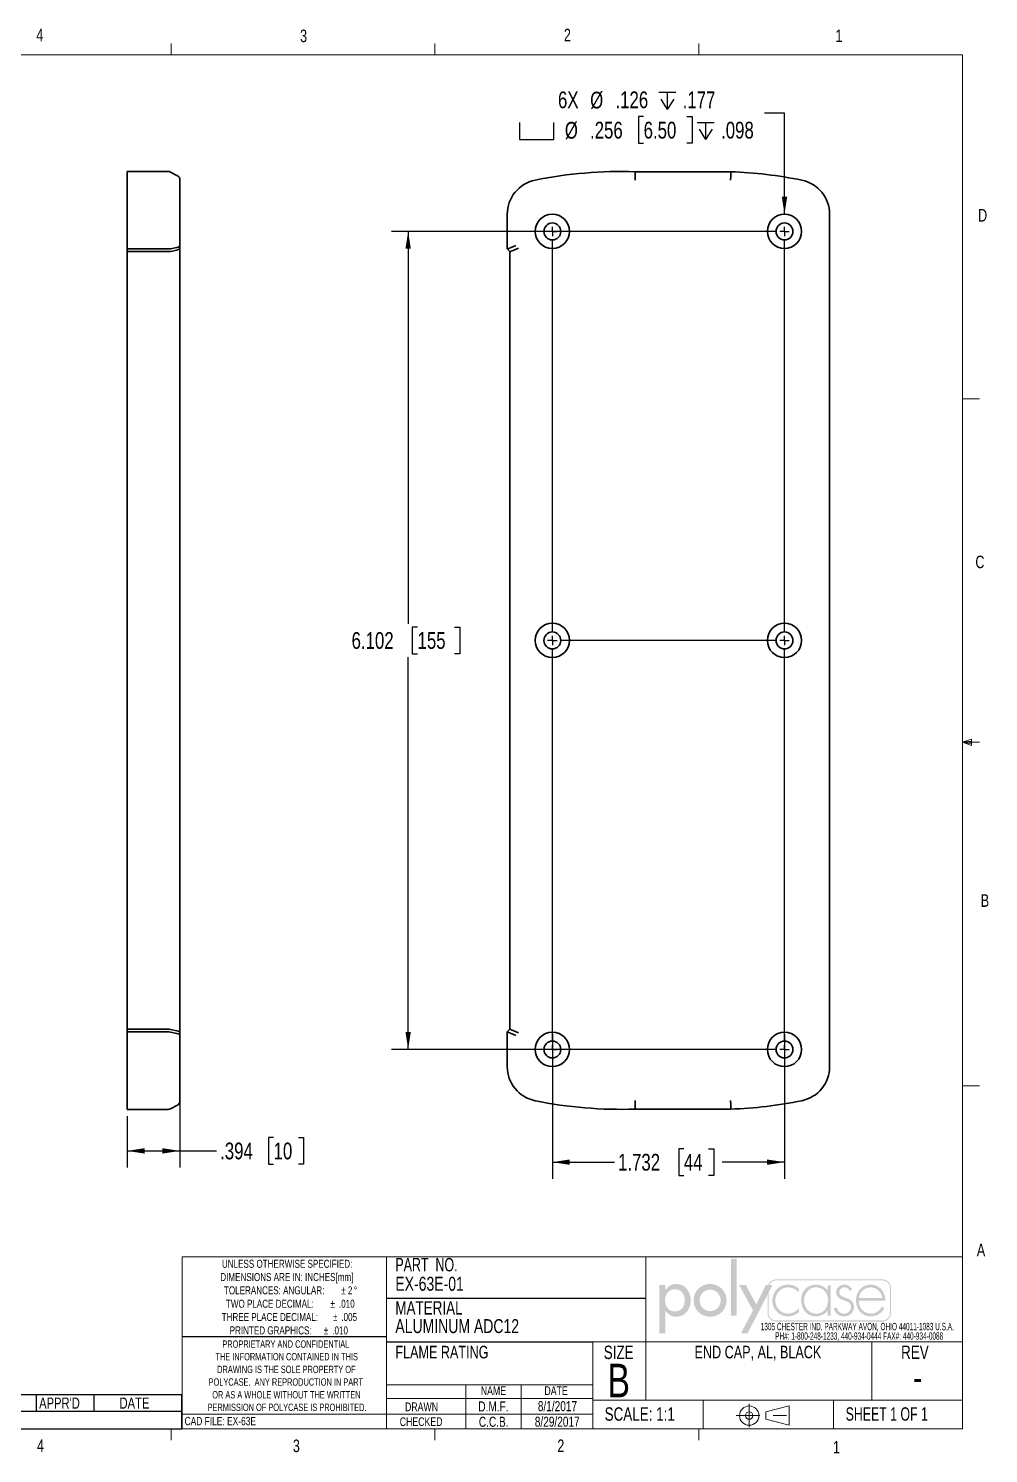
# Model space of a CAD drawing. Header units: inches. Extents: x 0.4 to 16.6, y 0.2 to 10.8.
# Drawn here: x 9.41 to 16.57, y 0.21 to 10.84 of the extents above; entities that cross this region are included whole.
import ezdxf

# ---------------------------------------------------------------- set-up
doc = ezdxf.new("R2010")
doc.units = ezdxf.units.IN
doc.header["$MEASUREMENT"] = 0
doc.linetypes.add('CENTERX2', pattern=[0.8, 0.5, -0.1, 0.1, -0.1])
doc.layers.add('FORMAT', color=7, linetype='Continuous')
doc.layers.add('SLD-0', color=7, linetype='Continuous')
doc.styles.add('SLDTEXTSTYLE0', font='TXT', dxfattribs={"width": 0.525406})
doc.styles.add('SLDTEXTSTYLE1', font='TXT', dxfattribs={"width": 0.75})
doc.styles.add('SLDTEXTSTYLE2', font='TXT', dxfattribs={"width": 0.6875})
doc.styles.add('SLDTEXTSTYLE3', font='TXT', dxfattribs={"width": 0.694444})
doc.dimstyles.new('SLDDIMSTYLE0', dxfattribs={"dimtxt": 0.125, "dimasz": 0.13, "dimexe": 0, "dimexo": 0.0625, "dimgap": 0.03125, "dimtad": 0, "dimtih": 1, "dimtoh": 1, "dimdec": 3, "dimrnd": 1e-09, "dimzin": 12, "dimdsep": 46, "dimtxsty": 'SLDTEXTSTYLE1', "dimsah": 1, "dimcen": 0.09, "dimadec": 0, "dimazin": 3, "dimtfac": 1, "dimtdec": 3, "dimtofl": 0, "dimtmove": 0, "dimatfit": 3, "dimfxl": 0, "dimfrac": 2, "dimtolj": 1, "dimtzin": 12, "dimarcsym": 0})
doc.dimstyles.new('SLDDIMSTYLE4', dxfattribs={"dimtxt": 0.125, "dimasz": 0.13, "dimexe": 0, "dimexo": 0.0625, "dimgap": 0.03125, "dimtad": 0, "dimtih": 1, "dimtoh": 1, "dimdec": 3, "dimrnd": 1e-09, "dimzin": 12, "dimdsep": 46, "dimtxsty": 'SLDTEXTSTYLE1', "dimsah": 1, "dimcen": 0, "dimadec": 0, "dimazin": 3, "dimtfac": 1, "dimtdec": 3, "dimtofl": 0, "dimtmove": 0, "dimatfit": 3, "dimfxl": 0, "dimfrac": 2, "dimtolj": 1, "dimtzin": 12, "dimarcsym": 0})

# ---------------------------------------------------------------- blocks, each defined once
blk = doc.blocks.new('SW_NOTE_0')
at = {"color": 0, "linetype": 'Continuous', "lineweight": 0, "char_height": 0.055, "attachment_point": 2, "style": 'SLDTEXTSTYLE0'}
for s, insert in [('1305 CHESTER IND. PARKWAY AVON, OHIO 44011-1083 U.S.A.', (0.742, 0.071)), ('PH#: 1-800-248-1233, 440-934-0444 FAX#: 440-934-0088', (0.756, 0))]:
    blk.add_mtext(s, dxfattribs=dict(at, insert=insert))
blk = doc.blocks.new('Block2')
at = {"linetype": 'Continuous'}
blk.add_hatch(color=7, dxfattribs=at).paths.add_polyline_path([(1.559, 0.355), (1.559, 1.505), (1.44, 1.505), (1.44, 0.355)], flags=0)
h = blk.add_hatch(color=7, dxfattribs=at)
edge = h.paths.add_edge_path(flags=0)
edge.add_spline(control_points=[(0.122, 0.452), (0.17, 0.382), (0.245, 0.334), (0.333, 0.334)], knot_values=[4, 4, 4, 4, 5, 5, 5, 5], weights=[1, 1, 1, 1], degree=3, periodic=0)
edge.add_spline(control_points=[(0.333, 0.334), (0.523, 0.334), (0.629, 0.492), (0.629, 0.669)], knot_values=[3, 3, 3, 3, 4, 4, 4, 4], weights=[1, 1, 1, 1], degree=3, periodic=0)
edge.add_spline(control_points=[(0.629, 0.669), (0.629, 0.839), (0.517, 0.994), (0.338, 0.994)], knot_values=[2, 2, 2, 2, 3, 3, 3, 3], weights=[1, 1, 1, 1], degree=3, periodic=0)
edge.add_spline(control_points=[(0.338, 0.994), (0.245, 0.994), (0.171, 0.946), (0.122, 0.872)], knot_values=[1, 1, 1, 1, 2, 2, 2, 2], weights=[1, 1, 1, 1], degree=3, periodic=0)
edge.add_line((0.122, 0.872), (0.119, 0.872))
edge.add_line((0.119, 0.872), (0.119, 0.975))
edge.add_line((0.119, 0.975), (0, 0.975))
edge.add_line((0, 0.975), (0, 0))
edge.add_line((0, 0), (0.119, 0))
edge.add_line((0.119, 0), (0.119, 0.452))
edge.add_line((0.119, 0.452), (0.122, 0.452))
edge = h.paths.add_edge_path(flags=0)
edge.add_spline(control_points=[(0.113, 0.665), (0.113, 0.78), (0.185, 0.888), (0.309, 0.888), (0.437, 0.888), (0.51, 0.786), (0.51, 0.665)], knot_values=[0, 0, 0, 0, 1, 1, 1, 2, 2, 2, 2], weights=[1, 1, 1, 1, 1, 1, 1], degree=3, periodic=0)
edge.add_spline(control_points=[(0.51, 0.665), (0.51, 0.543), (0.439, 0.44), (0.309, 0.44), (0.183, 0.44), (0.113, 0.549), (0.113, 0.665)], knot_values=[2, 2, 2, 2, 3, 3, 3, 4, 4, 4, 4], weights=[1, 1, 1, 1, 1, 1, 1], degree=3, periodic=0)
h = blk.add_hatch(color=7, dxfattribs=at)
edge = h.paths.add_edge_path(flags=0)
edge.add_spline(control_points=[(0.69, 0.664), (0.69, 0.477), (0.836, 0.334), (1.022, 0.334), (1.207, 0.334), (1.353, 0.477), (1.353, 0.664)], knot_values=[0, 0, 0, 0, 1, 1, 1, 2, 2, 2, 2], weights=[1, 1, 1, 1, 1, 1, 1], degree=3, periodic=0)
edge.add_spline(control_points=[(1.353, 0.664), (1.353, 0.851), (1.207, 0.994), (1.022, 0.994), (0.836, 0.994), (0.69, 0.851), (0.69, 0.664)], knot_values=[2, 2, 2, 2, 3, 3, 3, 4, 4, 4, 4], weights=[1, 1, 1, 1, 1, 1, 1], degree=3, periodic=0)
edge = h.paths.add_edge_path(flags=0)
edge.add_spline(control_points=[(1.234, 0.664), (1.234, 0.547), (1.139, 0.448), (1.022, 0.448), (0.904, 0.448), (0.81, 0.547), (0.81, 0.664)], knot_values=[0, 0, 0, 0, 1, 1, 1, 2, 2, 2, 2], weights=[1, 1, 1, 1, 1, 1, 1], degree=3, periodic=0)
edge.add_spline(control_points=[(0.81, 0.664), (0.81, 0.782), (0.904, 0.88), (1.022, 0.88), (1.139, 0.88), (1.234, 0.782), (1.234, 0.664)], knot_values=[2, 2, 2, 2, 3, 3, 3, 4, 4, 4, 4], weights=[1, 1, 1, 1, 1, 1, 1], degree=3, periodic=0)
h = blk.add_hatch(color=7, dxfattribs=at)
edge = h.paths.add_edge_path(flags=0)
edge.add_spline(control_points=[(4.669, 0.413), (4.669, 0.316), (4.59, 0.237), (4.493, 0.237)], knot_values=[7, 7, 7, 7, 8, 8, 8, 8], weights=[1, 1, 1, 1], degree=3, periodic=0)
edge.add_line((4.493, 0.237), (2.356, 0.237))
edge.add_spline(control_points=[(2.356, 0.237), (2.259, 0.237), (2.18, 0.316), (2.18, 0.413)], knot_values=[1, 1, 1, 1, 2, 2, 2, 2], weights=[1, 1, 1, 1], degree=3, periodic=0)
edge.add_line((2.18, 0.413), (2.18, 0.781))
edge.add_line((2.18, 0.781), (1.778, 0))
edge.add_line((1.778, 0), (1.643, 0))
edge.add_line((1.643, 0), (1.887, 0.461))
edge.add_line((1.887, 0.461), (1.603, 0.975))
edge.add_line((1.603, 0.975), (1.742, 0.975))
edge.add_line((1.742, 0.975), (1.952, 0.582))
edge.add_line((1.952, 0.582), (2.146, 0.975))
edge.add_line((2.146, 0.975), (2.192, 0.975))
edge.add_spline(control_points=[(2.192, 0.975), (2.218, 1.041), (2.282, 1.087), (2.356, 1.087)], knot_values=[3.233464, 3.233464, 3.233464, 3.233464, 4, 4, 4, 4], weights=[1, 1, 1, 1], degree=3, periodic=0)
edge.add_line((2.356, 1.087), (4.493, 1.087))
edge.add_spline(control_points=[(4.493, 1.087), (4.59, 1.087), (4.669, 1.008), (4.669, 0.911)], knot_values=[5, 5, 5, 5, 6, 6, 6, 6], weights=[1, 1, 1, 1], degree=3, periodic=0)
edge.add_line((4.669, 0.911), (4.669, 0.413))
edge = h.paths.add_edge_path(flags=0)
edge.add_line((2.215, 0.975), (2.28, 0.975))
edge.add_line((2.28, 0.975), (2.201, 0.821))
edge.add_line((2.201, 0.821), (2.201, 0.413))
edge.add_spline(control_points=[(2.201, 0.413), (2.201, 0.327), (2.271, 0.258), (2.356, 0.258)], knot_values=[2, 2, 2, 2, 3, 3, 3, 3], weights=[1, 1, 1, 1], degree=3, periodic=0)
edge.add_line((2.356, 0.258), (4.493, 0.258))
edge.add_spline(control_points=[(4.493, 0.258), (4.579, 0.258), (4.649, 0.327), (4.649, 0.413)], knot_values=[4, 4, 4, 4, 5, 5, 5, 5], weights=[1, 1, 1, 1], degree=3, periodic=0)
edge.add_line((4.649, 0.413), (4.649, 0.911))
edge.add_spline(control_points=[(4.649, 0.911), (4.649, 0.997), (4.579, 1.066), (4.493, 1.066)], knot_values=[6, 6, 6, 6, 7, 7, 7, 7], weights=[1, 1, 1, 1], degree=3, periodic=0)
edge.add_line((4.493, 1.066), (2.356, 1.066))
edge.add_spline(control_points=[(2.356, 1.066), (2.293, 1.066), (2.239, 1.029), (2.215, 0.975)], knot_values=[0, 0, 0, 0, 0.732403, 0.732403, 0.732403, 0.732403], weights=[1, 1, 1, 1], degree=3, periodic=0)
h = blk.add_hatch(color=7, dxfattribs=at)
edge = h.paths.add_edge_path(flags=0)
edge.add_spline(control_points=[(2.806, 0.905), (2.745, 0.957), (2.672, 0.98), (2.593, 0.98)], knot_values=[8, 8, 8, 8, 9, 9, 9, 9], weights=[1, 1, 1, 1], degree=3, periodic=0)
edge.add_spline(control_points=[(2.593, 0.98), (2.413, 0.98), (2.278, 0.84), (2.278, 0.662)], knot_values=[7, 7, 7, 7, 8, 8, 8, 8], weights=[1, 1, 1, 1], degree=3, periodic=0)
edge.add_spline(control_points=[(2.278, 0.662), (2.278, 0.484), (2.41, 0.342), (2.592, 0.342)], knot_values=[6, 6, 6, 6, 7, 7, 7, 7], weights=[1, 1, 1, 1], degree=3, periodic=0)
edge.add_spline(control_points=[(2.592, 0.342), (2.674, 0.342), (2.752, 0.372), (2.814, 0.427)], knot_values=[5, 5, 5, 5, 6, 6, 6, 6], weights=[1, 1, 1, 1], degree=3, periodic=0)
edge.add_line((2.814, 0.427), (2.814, 0.507))
edge.add_spline(control_points=[(2.814, 0.507), (2.759, 0.44), (2.676, 0.398), (2.589, 0.398)], knot_values=[3, 3, 3, 3, 4, 4, 4, 4], weights=[1, 1, 1, 1], degree=3, periodic=0)
edge.add_spline(control_points=[(2.589, 0.398), (2.445, 0.398), (2.337, 0.523), (2.337, 0.662)], knot_values=[2, 2, 2, 2, 3, 3, 3, 3], weights=[1, 1, 1, 1], degree=3, periodic=0)
edge.add_spline(control_points=[(2.337, 0.662), (2.337, 0.802), (2.446, 0.925), (2.59, 0.925)], knot_values=[1, 1, 1, 1, 2, 2, 2, 2], weights=[1, 1, 1, 1], degree=3, periodic=0)
edge.add_spline(control_points=[(2.59, 0.925), (2.678, 0.925), (2.748, 0.889), (2.806, 0.825)], knot_values=[0, 0, 0, 0, 1, 1, 1, 1], weights=[1, 1, 1, 1], degree=3, periodic=0)
edge.add_line((2.806, 0.825), (2.806, 0.905))
h = blk.add_hatch(color=7, dxfattribs=at)
edge = h.paths.add_edge_path(flags=0)
edge.add_spline(control_points=[(3.392, 0.861), (3.34, 0.938), (3.25, 0.98), (3.156, 0.98)], knot_values=[6, 6, 6, 6, 7, 7, 7, 7], weights=[1, 1, 1, 1], degree=3, periodic=0)
edge.add_spline(control_points=[(3.156, 0.98), (2.972, 0.98), (2.857, 0.844), (2.857, 0.665)], knot_values=[5, 5, 5, 5, 6, 6, 6, 6], weights=[1, 1, 1, 1], degree=3, periodic=0)
edge.add_spline(control_points=[(2.857, 0.665), (2.857, 0.486), (2.973, 0.342), (3.159, 0.342)], knot_values=[4, 4, 4, 4, 5, 5, 5, 5], weights=[1, 1, 1, 1], degree=3, periodic=0)
edge.add_spline(control_points=[(3.159, 0.342), (3.249, 0.342), (3.347, 0.387), (3.392, 0.465)], knot_values=[3, 3, 3, 3, 4, 4, 4, 4], weights=[1, 1, 1, 1], degree=3, periodic=0)
edge.add_line((3.392, 0.465), (3.395, 0.465))
edge.add_line((3.395, 0.465), (3.395, 0.355))
edge.add_line((3.395, 0.355), (3.454, 0.355))
edge.add_line((3.454, 0.355), (3.454, 0.967))
edge.add_line((3.454, 0.967), (3.395, 0.967))
edge.add_line((3.395, 0.967), (3.395, 0.861))
edge.add_line((3.395, 0.861), (3.392, 0.861))
edge = h.paths.add_edge_path(flags=0)
edge.add_spline(control_points=[(3.398, 0.672), (3.398, 0.525), (3.314, 0.397), (3.157, 0.397), (3.009, 0.397), (2.916, 0.525), (2.916, 0.665)], knot_values=[0, 0, 0, 0, 1, 1, 1, 2, 2, 2, 2], weights=[1, 1, 1, 1, 1, 1, 1], degree=3, periodic=0)
edge.add_spline(control_points=[(2.916, 0.665), (2.916, 0.798), (3.013, 0.925), (3.153, 0.925), (3.302, 0.925), (3.398, 0.814), (3.398, 0.672)], knot_values=[2, 2, 2, 2, 3, 3, 3, 4, 4, 4, 4], weights=[1, 1, 1, 1, 1, 1, 1], degree=3, periodic=0)
h = blk.add_hatch(color=7, dxfattribs=at)
edge = h.paths.add_edge_path(flags=0)
edge.add_spline(control_points=[(3.731, 0.98), (3.793, 0.98), (3.861, 0.939), (3.887, 0.882)], knot_values=[11, 11, 11, 11, 12, 12, 12, 12], weights=[1, 1, 1, 1], degree=3, periodic=0)
edge.add_line((3.887, 0.882), (3.836, 0.856))
edge.add_spline(control_points=[(3.836, 0.856), (3.816, 0.898), (3.776, 0.925), (3.728, 0.925)], knot_values=[0, 0, 0, 0, 1, 1, 1, 1], weights=[1, 1, 1, 1], degree=3, periodic=0)
edge.add_spline(control_points=[(3.728, 0.925), (3.677, 0.925), (3.624, 0.882), (3.624, 0.829)], knot_values=[1, 1, 1, 1, 2, 2, 2, 2], weights=[1, 1, 1, 1], degree=3, periodic=0)
edge.add_spline(control_points=[(3.624, 0.829), (3.624, 0.682), (3.922, 0.754), (3.922, 0.533)], knot_values=[2, 2, 2, 2, 3, 3, 3, 3], weights=[1, 1, 1, 1], degree=3, periodic=0)
edge.add_spline(control_points=[(3.922, 0.533), (3.922, 0.42), (3.834, 0.342), (3.724, 0.342)], knot_values=[3, 3, 3, 3, 4, 4, 4, 4], weights=[1, 1, 1, 1], degree=3, periodic=0)
edge.add_spline(control_points=[(3.724, 0.342), (3.622, 0.342), (3.539, 0.404), (3.514, 0.503)], knot_values=[4, 4, 4, 4, 5, 5, 5, 5], weights=[1, 1, 1, 1], degree=3, periodic=0)
edge.add_line((3.514, 0.503), (3.572, 0.522))
edge.add_spline(control_points=[(3.572, 0.522), (3.595, 0.449), (3.644, 0.397), (3.724, 0.397)], knot_values=[6, 6, 6, 6, 7, 7, 7, 7], weights=[1, 1, 1, 1], degree=3, periodic=0)
edge.add_spline(control_points=[(3.724, 0.397), (3.801, 0.397), (3.862, 0.458), (3.862, 0.535)], knot_values=[7, 7, 7, 7, 8, 8, 8, 8], weights=[1, 1, 1, 1], degree=3, periodic=0)
edge.add_spline(control_points=[(3.862, 0.535), (3.862, 0.611), (3.804, 0.635), (3.743, 0.656)], knot_values=[8, 8, 8, 8, 9, 9, 9, 9], weights=[1, 1, 1, 1], degree=3, periodic=0)
edge.add_spline(control_points=[(3.743, 0.656), (3.659, 0.686), (3.564, 0.722), (3.564, 0.825)], knot_values=[9, 9, 9, 9, 10, 10, 10, 10], weights=[1, 1, 1, 1], degree=3, periodic=0)
edge.add_spline(control_points=[(3.564, 0.825), (3.564, 0.918), (3.642, 0.98), (3.731, 0.98)], knot_values=[10, 10, 10, 10, 11, 11, 11, 11], weights=[1, 1, 1, 1], degree=3, periodic=0)
h = blk.add_hatch(color=7, dxfattribs=at)
edge = h.paths.add_edge_path(flags=0)
edge.add_spline(control_points=[(4.554, 0.656), (4.555, 0.832), (4.445, 0.98), (4.26, 0.98)], knot_values=[6, 6, 6, 6, 7, 7, 7, 7], weights=[1, 1, 1, 1], degree=3, periodic=0)
edge.add_spline(control_points=[(4.26, 0.98), (4.081, 0.98), (3.963, 0.833), (3.963, 0.662)], knot_values=[5, 5, 5, 5, 6, 6, 6, 6], weights=[1, 1, 1, 1], degree=3, periodic=0)
edge.add_spline(control_points=[(3.963, 0.662), (3.963, 0.489), (4.078, 0.342), (4.26, 0.342)], knot_values=[4, 4, 4, 4, 5, 5, 5, 5], weights=[1, 1, 1, 1], degree=3, periodic=0)
edge.add_spline(control_points=[(4.26, 0.342), (4.38, 0.342), (4.478, 0.401), (4.534, 0.507)], knot_values=[3, 3, 3, 3, 4, 4, 4, 4], weights=[1, 1, 1, 1], degree=3, periodic=0)
edge.add_line((4.534, 0.507), (4.484, 0.537))
edge.add_spline(control_points=[(4.484, 0.537), (4.44, 0.454), (4.363, 0.398), (4.268, 0.398)], knot_values=[1, 1, 1, 1, 2, 2, 2, 2], weights=[1, 1, 1, 1], degree=3, periodic=0)
edge.add_spline(control_points=[(4.268, 0.398), (4.126, 0.398), (4.019, 0.501), (4.023, 0.656)], knot_values=[0, 0, 0, 0, 1, 1, 1, 1], weights=[1, 1, 1, 1], degree=3, periodic=0)
edge.add_line((4.023, 0.656), (4.554, 0.656))
edge = h.paths.add_edge_path(flags=0)
edge.add_spline(control_points=[(4.023, 0.712), (4.033, 0.827), (4.136, 0.925), (4.261, 0.925)], knot_values=[1, 1, 1, 1, 2, 2, 2, 2], weights=[1, 1, 1, 1], degree=3, periodic=0)
edge.add_spline(control_points=[(4.261, 0.925), (4.387, 0.925), (4.48, 0.824), (4.494, 0.712)], knot_values=[0, 0, 0, 0, 1, 1, 1, 1], weights=[1, 1, 1, 1], degree=3, periodic=0)
edge.add_line((4.494, 0.712), (4.023, 0.712))
blk = doc.blocks.new('POLYCASE LOGO')
at = {"color": 7, "linetype": 'Continuous', "xscale": 0.37, "yscale": 0.37, "zscale": 0.37}
blk.add_blockref('Block2', (0.101, -0.571), dxfattribs=at)
at = {"color": 7, "linetype": 'Continuous', "lineweight": 0}
blk.add_blockref('SW_NOTE_0', (0.835, -0.564), dxfattribs=at)
blk = doc.blocks.new('ThirdAngleProjectionBlock')
at = {"color": 7, "linetype": 'CENTERX2', "lineweight": 18}
for p, q in [((0.275, 0.506), (0.275, 0)), ((0, 0.253), (1.202, 0.253))]:
    blk.add_line(p, q, dxfattribs=at)
at = {"color": 7, "linetype": 'Continuous', "lineweight": 18}
for p, q in [((0.632, 0.332), (1.13, 0.459)), ((0.632, 0.332), (0.632, 0.174)), ((1.13, 0.459), (1.13, 0.048)), ((0.632, 0.174), (1.13, 0.048))]:
    blk.add_line(p, q, dxfattribs=at)
for radius in [0.206, 0.0789]:
    blk.add_circle((0.275, 0.253), radius, dxfattribs=at)
blk = doc.blocks.new('SW_NOTE_1')
at = {"color": 0, "linetype": 'Continuous', "lineweight": 0, "char_height": 0.06, "attachment_point": 2, "style": 'SLDTEXTSTYLE1'}
for s, insert in [('UNLESS OTHERWISE SPECIFIED:', (0.567, 0.077)), ('DIMENSIONS ARE IN: INCHES[mm]', (0.565, -0.022)), ('TOLERANCES: ANGULAR:', (0.47, -0.121)), ('%%p', (0.986, -0.121)), ('2', (1.037, -0.121)), ('%%d', (1.077, -0.121)), ('TWO PLACE DECIMAL:', (0.438, -0.221)), ('%%p', (0.907, -0.221)), ('.010', (1.012, -0.221)), ('THREE PLACE DECIMAL:', (0.438, -0.32)), ('PRINTED GRAPHICS:', (0.444, -0.42)), ('.010', (0.962, -0.42)), ('%%p', (0.925, -0.32)), ('.005', (1.03, -0.32)), ('%%p', (0.857, -0.42))]:
    blk.add_mtext(s, dxfattribs=dict(at, insert=insert))
blk = doc.blocks.new('SW_NOTE_2')
at = {"color": 0, "linetype": 'Continuous', "lineweight": 0, "char_height": 0.055, "attachment_point": 2, "style": 'SLDTEXTSTYLE1'}
for s, insert in [('PROPRIETARY AND CONFIDENTIAL', (0.583, 0.071)), ('THE INFORMATION CONTAINED IN THIS', (0.589, -0.023)), ('POLYCASE.  ANY REPRODUCTION IN PART', (0.583, -0.212)), ('DRAWING IS THE SOLE PROPERTY OF', (0.587, -0.118)), ('OR AS A WHOLE WITHOUT THE WRITTEN', (0.587, -0.307)), ('PERMISSION OF POLYCASE IS PROHIBITED.', (0.592, -0.401))]:
    blk.add_mtext(s, dxfattribs=dict(at, insert=insert))
blk = doc.blocks.new('SW_TABLEANNOTATION_0')
at = {"layer": 'SLD-0', "color": 0}
for p, q in [((0, 0), (0, -0.254)), ((4.475, 0), (0, 0)), ((0.278, 0), (0.278, -0.124)), ((2.677, 0), (2.677, -0.124)), ((3.015, 0), (3.015, -0.124)), ((3.388, 0), (3.388, -0.124)), ((3.816, 0), (3.816, -0.124)), ((4.475, -0.254), (4.475, 0)), ((0, -0.124), (4.475, -0.124)), ((0, -0.254), (4.475, -0.254))]:
    blk.add_line(p, q, dxfattribs=at)
at = {"layer": 'SLD-0', "color": 0, "attachment_point": 1, "style": 'SLDTEXTSTYLE1'}
for s, insert, char_height in [('REV.', (0.021, -0.021), 0.0833), ('DESCRIPTION', (1.129, -0.021), 0.08333), ('ZONE', (2.7, -0.021), 0.0833), ('BY', (3.137, -0.021), 0.0833), ("APPR'D", (3.409, -0.021), 0.0833), ('DATE', (4.009, -0.021), 0.0833), ('REVISIONS', (1.965, -0.148), 0.0833)]:
    blk.add_mtext(s, dxfattribs=dict(at, insert=insert, char_height=char_height))
blk = doc.blocks.new('_D_9')
at = {"layer": 'SLD-0'}
for p, q in [((10.536, 3.044), (10.536, 2.34)), ((10.142, 2.725), (10.142, 2.34)), ((11.235, 2.564), (11.197, 2.564)), ((11.197, 2.564), (11.197, 2.366)), ((11.42, 2.564), (11.458, 2.564)), ((11.458, 2.564), (11.458, 2.366)), ((10.142, 2.465), (10.536, 2.465)), ((10.536, 2.465), (10.81, 2.465)), ((11.197, 2.366), (11.235, 2.366)), ((11.458, 2.366), (11.42, 2.366))]:
    blk.add_line(p, q, dxfattribs=at)
for points in [[(10.142, 2.465), (10.272, 2.445), (10.272, 2.485)], [(10.536, 2.465), (10.406, 2.485), (10.406, 2.445)]]:
    blk.add_solid(points, dxfattribs=at)
at = {"layer": 'SLD-0', "char_height": 0.125, "attachment_point": 1, "style": 'SLDTEXTSTYLE1'}
for s, insert in [('.394', (10.836, 2.527)), ('10', (11.235, 2.527))]:
    blk.add_mtext(s, dxfattribs=dict(at, insert=insert))
blk = doc.blocks.new('SW_SYMBOL_HOLE_DEPTH')
at = {"layer": 'SLD-0', "color": 0}
for p, q in [((0, 34.4), (31.5, 34.4)), ((15.7, 34.4), (15.7, 3)), ((3.9, 21.9), (15.7, 3)), ((27.6, 21.9), (15.7, 3))]:
    blk.add_line(p, q, dxfattribs=at)
blk = doc.blocks.new('SW_SYMBOL_HOLE_SPOT')
at = {"layer": 'SLD-0', "color": 0}
for p, q in [((0, 34.4), (0, 3)), ((63, 3), (63, 34.4)), ((0, 3), (63, 3))]:
    blk.add_line(p, q, dxfattribs=at)
blk = doc.blocks.new('_D_10')
at = {"layer": 'SLD-0'}
for p, q in [((15.047, 10.206), (14.897, 10.206)), ((15.047, 9.452), (15.047, 10.206)), ((13.996, 10.18), (13.958, 10.18)), ((13.958, 10.18), (13.958, 9.981)), ((14.319, 10.18), (14.357, 10.18)), ((14.357, 10.18), (14.357, 9.981)), ((13.958, 9.981), (13.996, 9.981)), ((14.357, 9.981), (14.319, 9.981))]:
    blk.add_line(p, q, dxfattribs=at)
blk.add_solid([(15.047, 9.452), (15.067, 9.582), (15.027, 9.582)], dxfattribs=at)
at = {"layer": 'SLD-0', "xscale": 0.004055566406249999, "yscale": 0.004055566406249999, "zscale": 0.004055566406249999}
for name, p in [('SW_SYMBOL_HOLE_DEPTH', (14.109, 10.222)), ('SW_SYMBOL_HOLE_SPOT', (13.07, 9.997)), ('SW_SYMBOL_HOLE_DEPTH', (14.395, 9.997))]:
    blk.add_blockref(name, p, dxfattribs=at)
at = {"layer": 'SLD-0', "char_height": 0.125, "attachment_point": 1, "style": 'SLDTEXTSTYLE1'}
for s, insert in [('6X', (13.357, 10.368)), ('%%c', (13.597, 10.366)), ('.126', (13.786, 10.368)), ('.177', (14.287, 10.368)), ('%%c', (13.408, 10.141)), ('.256', (13.596, 10.142)), ('6.50', (13.996, 10.142)), ('.098', (14.574, 10.142))]:
    blk.add_mtext(s, dxfattribs=dict(at, insert=insert))
blk = doc.blocks.new('_D_11')
at = {"layer": 'SLD-0'}
for p, q in [((13.428, 9.324), (12.114, 9.324)), ((12.239, 9.324), (12.239, 6.397)), ((12.309, 6.372), (12.27, 6.372)), ((12.27, 6.372), (12.27, 6.174)), ((12.586, 6.372), (12.624, 6.372)), ((12.624, 6.372), (12.624, 6.174)), ((12.27, 6.174), (12.309, 6.174)), ((12.624, 6.174), (12.586, 6.174)), ((12.239, 3.222), (12.239, 6.148)), ((13.428, 3.222), (12.114, 3.222))]:
    blk.add_line(p, q, dxfattribs=at)
for points in [[(12.239, 9.324), (12.219, 9.194), (12.259, 9.194)], [(12.239, 3.222), (12.259, 3.352), (12.219, 3.352)]]:
    blk.add_solid(points, dxfattribs=at)
at = {"layer": 'SLD-0', "char_height": 0.125, "attachment_point": 1, "style": 'SLDTEXTSTYLE1'}
for s, insert in [('6.102', (11.817, 6.335)), ('155', (12.309, 6.335))]:
    blk.add_mtext(s, dxfattribs=dict(at, insert=insert))
blk = doc.blocks.new('_D_12')
at = {"layer": 'SLD-0'}
for p, q in [((13.315, 3.335), (13.315, 2.256)), ((15.047, 3.335), (15.047, 2.256)), ((14.296, 2.48), (14.258, 2.48)), ((14.258, 2.48), (14.258, 2.282)), ((14.481, 2.48), (14.519, 2.48)), ((14.519, 2.48), (14.519, 2.282)), ((13.315, 2.381), (13.779, 2.381)), ((15.047, 2.381), (14.583, 2.381)), ((14.258, 2.282), (14.296, 2.282)), ((14.519, 2.282), (14.481, 2.282))]:
    blk.add_line(p, q, dxfattribs=at)
for points in [[(13.315, 2.381), (13.445, 2.361), (13.445, 2.401)], [(15.047, 2.381), (14.917, 2.401), (14.917, 2.361)]]:
    blk.add_solid(points, dxfattribs=at)
at = {"layer": 'SLD-0', "char_height": 0.125, "attachment_point": 1, "style": 'SLDTEXTSTYLE1'}
for s, insert in [('1.732', (13.805, 2.443)), ('44', (14.296, 2.443))]:
    blk.add_mtext(s, dxfattribs=dict(at, insert=insert))
blk = doc.blocks.new('SW_CENTERMARKSYMBOL_0')
at = {"layer": 'SLD-0', "color": 0}
for p, q in [((0, 0), (-0.035, 0)), ((0, 0), (0, 0.035)), ((0, 0), (0, -0.035)), ((0, 0), (0.035, 0)), ((1.662, 0), (0.07, 0)), ((1.732, 0), (1.697, 0)), ((1.732, 0), (1.732, 0.035)), ((1.732, 0), (1.732, -0.035)), ((1.732, 0), (1.767, 0)), ((0, -2.981), (0, -0.07)), ((1.732, -2.981), (1.732, -0.07)), ((0, -3.051), (-0.035, -3.051)), ((0, -3.051), (0, -3.016)), ((0, -3.051), (0, -3.086)), ((0, -3.051), (0.035, -3.051)), ((1.662, -3.051), (0.07, -3.051)), ((1.732, -3.051), (1.697, -3.051)), ((1.732, -3.051), (1.732, -3.016)), ((1.732, -3.051), (1.732, -3.086)), ((1.732, -3.051), (1.767, -3.051)), ((0, -6.032), (0, -3.121)), ((1.732, -6.032), (1.732, -3.121)), ((0, -6.102), (-0.035, -6.102)), ((0, -6.102), (0, -6.067)), ((0, -6.102), (0, -6.137)), ((0, -6.102), (0.035, -6.102)), ((1.662, -6.102), (0.07, -6.102)), ((1.732, -6.102), (1.697, -6.102)), ((1.732, -6.102), (1.732, -6.067)), ((1.732, -6.102), (1.732, -6.137)), ((1.732, -6.102), (1.767, -6.102))]:
    blk.add_line(p, q, dxfattribs=at)

msp = doc.modelspace()

# ---------------------------------------------------------------- linework, layer by layer
at = {"color": 7, "linetype": 'Continuous', "lineweight": 18}
for p, q in [((0.6263, 10.6421), (16.3763, 10.6421)), ((10.4698, 10.6421), (10.4698, 10.7269)), ((12.4385, 10.6421), (12.4385, 10.7269)), ((14.4073, 10.6421), (14.4073, 10.7269)), ((16.3763, 0.3921), (16.3763, 10.6421)), ((16.3763, 8.0753), (16.5013, 8.0753)), ((16.3763, 5.5128), (16.4434, 5.5368)), ((16.4434, 5.5368), (16.4434, 5.4902)), ((16.3763, 5.5128), (16.4434, 5.5218)), ((16.3763, 5.5128), (16.5013, 5.5128)), ((16.3763, 5.5128), (16.4434, 5.4902)), ((16.3763, 5.5128), (16.4434, 5.5025)), ((16.3763, 2.9503), (16.5013, 2.9503)), ((10.5516, 0.3921), (10.5516, 1.6753)), ((10.5516, 1.6753), (16.3763, 1.6753)), ((12.0776, 1.6753), (12.0776, 0.3921)), ((13.6175, 1.0401), (16.3763, 1.0401)), ((14.0131, 1.0401), (14.0131, 0.605)), ((15.6981, 1.0401), (15.6981, 0.605)), ((13.6175, 0.7208), (12.0776, 0.7208)), ((12.67, 0.7208), (12.67, 0.3921)), ((13.0816, 0.7208), (13.0816, 0.3921)), ((12.0776, 0.6191), (13.6175, 0.6191)), ((13.6175, 0.605), (16.3763, 0.605)), ((14.4407, 0.605), (14.4407, 0.3921)), ((15.4126, 0.605), (15.4126, 0.3921)), ((10.5516, 0.5), (13.6175, 0.5)), ((16.3763, 0.3921), (0.6263, 0.3921)), ((10.4698, 0.3921), (10.4698, 0.3073)), ((12.0776, 0.3921), (13.6175, 0.3921)), ((12.4385, 0.3921), (12.4385, 0.3073)), ((14.4073, 0.3921), (14.4073, 0.3073))]:
    msp.add_line(p, q, dxfattribs=at)
at = {"color": 7, "linetype": 'Continuous', "lineweight": 35}
for p, q in [((10.448, 9.7707), (10.1423, 9.7707)), ((10.1423, 9.7707), (10.1423, 9.7064)), ((10.1423, 9.7064), (10.1423, 9.4518)), ((10.5142, 9.7422), (10.4656, 9.7666)), ((10.536, 9.707), (10.536, 9.644)), ((13.9331, 9.7404), (13.9335, 9.7647)), ((14.6462, 9.7689), (13.9336, 9.7689)), ((14.6461, 9.7647), (14.6457, 9.7404)), ((10.1423, 9.4518), (10.1423, 9.1931)), ((10.536, 9.4518), (10.536, 9.2195)), ((12.9782, 9.4518), (12.9782, 9.1931)), ((15.3837, 3.0938), (15.3837, 9.4518)), ((10.1423, 9.1931), (10.448, 9.1931)), ((10.1423, 9.1734), (10.1423, 9.1931)), ((10.448, 9.1734), (10.1423, 9.1734)), ((10.1423, 9.1734), (10.1423, 3.3722)), ((10.4656, 9.1948), (10.5142, 9.2049)), ((10.4656, 9.1751), (10.5142, 9.1852)), ((10.536, 9.2195), (10.536, 9.1998)), ((10.536, 9.1998), (10.536, 3.3458)), ((12.9823, 9.1948), (12.9782, 9.1931)), ((12.9978, 9.1734), (12.9782, 9.1931)), ((12.9823, 9.1948), (13.0067, 9.2049)), ((13.002, 9.1751), (12.9978, 9.1734)), ((12.9978, 9.1734), (12.9978, 3.3722)), ((13.002, 9.1751), (13.0263, 9.1852)), ((13.0419, 9.2195), (13.0067, 9.2049)), ((13.0615, 9.1998), (13.0263, 9.1852)), ((10.1423, 3.3722), (10.448, 3.3722)), ((10.1423, 3.3525), (10.1423, 3.3722)), ((10.448, 3.3525), (10.1423, 3.3525)), ((10.1423, 3.3525), (10.1423, 3.0938)), ((10.4656, 3.3705), (10.5142, 3.3604)), ((10.4656, 3.3508), (10.5142, 3.3407)), ((10.536, 3.3458), (10.536, 3.3261)), ((10.536, 3.3261), (10.536, 3.0938)), ((12.9782, 3.3525), (12.9978, 3.3722)), ((12.9782, 3.3525), (12.9782, 3.0938)), ((12.9823, 3.3508), (12.9782, 3.3525)), ((12.9823, 3.3508), (13.0067, 3.3407)), ((13.002, 3.3705), (12.9978, 3.3722)), ((13.002, 3.3705), (13.0263, 3.3604)), ((13.0419, 3.3261), (13.0067, 3.3407)), ((13.0615, 3.3458), (13.0263, 3.3604)), ((10.1423, 3.0938), (10.1423, 2.8392)), ((10.536, 2.9016), (10.536, 2.8386)), ((10.1423, 2.8392), (10.1423, 2.7749)), ((10.1423, 2.7749), (10.448, 2.7749)), ((10.4656, 2.779), (10.5142, 2.8034)), ((13.9335, 2.7809), (13.9331, 2.8052)), ((13.9336, 2.7767), (14.6462, 2.7767)), ((14.6457, 2.8052), (14.6461, 2.7809))]:
    msp.add_line(p, q, dxfattribs=at)
for centre, radius in [((13.3148, 9.324), 0.128), ((13.3148, 9.324), 0.063), ((15.0471, 9.324), 0.128), ((15.0471, 9.324), 0.063), ((13.3148, 6.2728), 0.128), ((15.0471, 6.2728), 0.128), ((13.3148, 6.2728), 0.063), ((15.0471, 6.2728), 0.063), ((13.3148, 3.2216), 0.128), ((15.0471, 3.2216), 0.128), ((13.3148, 3.2216), 0.063), ((15.0471, 3.2216), 0.063)]:
    msp.add_circle(centre, radius, dxfattribs=at)
for centre, radius, start, end in [((10.448, 9.7313), 0.0394, 63.43495, 90), ((10.4966, 9.707), 0.0394, 0, 63.43495), ((13.238, 9.4518), 0.2598, 101.49831, 180), ((13.8246, 6.5681), 3.2026, 88.05049, 101.49831), ((14.5372, 6.5681), 3.2026, 78.50169, 88.05049), ((15.1238, 9.4518), 0.2598, 0, 78.50169), ((13.238, 3.0938), 0.2598, 180, 258.50169), ((15.1238, 3.0938), 0.2598, 281.49831, 0), ((10.448, 2.8143), 0.0394, 270, 296.56505), ((10.4966, 2.8386), 0.0394, 296.56505, 360), ((13.8246, 5.9775), 3.2026, 258.50169, 271.94951), ((14.5372, 5.9775), 3.2026, 271.94951, 281.49831)]:
    msp.add_arc(centre, radius, start, end, dxfattribs=at)
for centre, start_param, end_param in [((10.448, 9.2094), 4.712389, 5.1760366), ((10.448, 9.1897), 4.712389, 5.1760366), ((10.4966, 9.2195), 5.1760366, 6.2831853), ((10.4966, 9.1998), 5.1760366, 6.2831853), ((10.448, 3.3559), 1.1071487, 1.5707963), ((10.448, 3.3362), 1.1071487, 1.5707963), ((10.4966, 3.3458), 0, 1.1071487), ((10.4966, 3.3261), 0, 1.1071487)]:
    msp.add_ellipse(centre, major_axis=(0.0394, 0), ratio=0.4142136, start_param=start_param, end_param=end_param, dxfattribs=at)
for points, knots in [([(13.9331, 9.7404), (13.933, 9.7371), (13.9329, 9.732), (13.9327, 9.7197), (13.9326, 9.7124), (13.9325, 9.7052)], [0, 0, 0, 0, 0.5, 0.5, 1, 1, 1, 1]), ([(14.6457, 9.7404), (14.6457, 9.7387), (14.6456, 9.7367), (14.6455, 9.7318), (14.6455, 9.7289), (14.6453, 9.7197), (14.6452, 9.7124), (14.6451, 9.7052)], [0, 0, 0, 0, 0.25, 0.25, 0.5, 0.5, 1, 1, 1, 1]), ([(10.536, 9.644), (10.536, 9.6434), (10.536, 9.6423), (10.536, 9.6402), (10.536, 9.6377), (10.536, 9.635), (10.536, 9.6319), (10.536, 9.6285), (10.536, 9.6248), (10.536, 9.6165), (10.536, 9.6015), (10.536, 9.5766), (10.536, 9.5479), (10.536, 9.5217), (10.536, 9.5002), (10.536, 9.4843), (10.536, 9.4681), (10.536, 9.4573), (10.536, 9.4518)], [0, 0, 0, 0, 0.0304952, 0.060837, 0.0910778, 0.1212701, 0.1514668, 0.1817208, 0.2120847, 0.2426106, 0.3712442, 0.5000248, 0.6286534, 0.757439, 0.8182605, 0.8786792, 0.9391182, 1, 1, 1, 1]), ([(10.536, 3.0938), (10.536, 3.0911), (10.536, 3.0856), (10.536, 3.0775), (10.536, 3.0694), (10.536, 3.0614), (10.536, 3.0534), (10.536, 3.0455), (10.536, 3.0376), (10.536, 3.0215), (10.536, 2.9978), (10.536, 2.9691), (10.536, 2.9442), (10.536, 2.9275), (10.536, 2.9169), (10.536, 2.9105), (10.536, 2.9052), (10.536, 2.9028), (10.536, 2.9016)], [0, 0, 0, 0, 0.0304952, 0.060837, 0.0910778, 0.1212701, 0.1514668, 0.1817208, 0.2120847, 0.2426106, 0.3712442, 0.5000248, 0.6286534, 0.757439, 0.8182605, 0.8786792, 0.9391182, 1, 1, 1, 1]), ([(13.9331, 2.8052), (13.933, 2.8085), (13.9329, 2.8136), (13.9327, 2.8259), (13.9326, 2.8332), (13.9325, 2.8404)], [0, 0, 0, 0, 0.5, 0.5, 1, 1, 1, 1]), ([(14.6451, 2.8404), (14.6452, 2.8332), (14.6453, 2.8259), (14.6455, 2.8136), (14.6456, 2.8085), (14.6457, 2.8052)], [0, 0, 0, 0, 0.5, 0.5, 1, 1, 1, 1])]:
    msp.add_open_spline(points, degree=3, knots=knots, dxfattribs=at)
for points in [[(13.9335, 9.7647), (13.9335, 9.7674), (13.9336, 9.7689), (13.9336, 9.7689)], [(14.6461, 9.7647), (14.6461, 9.7674), (14.6462, 9.7689), (14.6462, 9.7689)], [(13.9335, 2.7809), (13.9335, 2.7782), (13.9336, 2.7767), (13.9336, 2.7767)], [(14.6461, 2.7809), (14.6461, 2.7782), (14.6462, 2.7767), (14.6462, 2.7767)]]:
    msp.add_open_spline(points, degree=3, dxfattribs=at)
at = {"layer": 'SLD-0', "lineweight": 18}
for p, q in [((14.0131, 1.0401), (14.0131, 1.6753)), ((13.6175, 1.0401), (13.6175, 0.3921))]:
    msp.add_line(p, q, dxfattribs=at)
at = {"layer": 'SLD-0', "color": 7}
for p, q in [((14.0131, 1.3651), (12.0776, 1.3651)), ((12.0776, 1.0781), (10.5516, 1.0781)), ((12.0776, 1.0401), (13.6175, 1.0401))]:
    msp.add_line(p, q, dxfattribs=at)

# ---------------------------------------------------------------- block references
at = {"color": 7, "linetype": 'Continuous', "lineweight": 0}
for name, p in [('SW_NOTE_1', (10.7692, 1.5759)), ('SW_NOTE_2', (10.7434, 0.9804))]:
    msp.add_blockref(name, p, dxfattribs=at)
at = {"color": 7, "linetype": 'Continuous'}
msp.add_blockref('POLYCASE LOGO', (14.0131, 1.6753), dxfattribs=at)
at = {"color": 7, "linetype": 'Continuous', "xscale": 0.35, "yscale": 0.35, "zscale": 0.35}
msp.add_blockref('ThirdAngleProjectionBlock', (14.6875, 0.4018), dxfattribs=at)
at = {"layer": 'SLD-0'}
for name, p in [('SW_CENTERMARKSYMBOL_0', (13.3148, 9.324)), ('SW_TABLEANNOTATION_0', (6.0765, 0.6462))]:
    msp.add_blockref(name, p, dxfattribs=at)

# ---------------------------------------------------------------- texts
at = {"color": 7, "linetype": 'Continuous', "lineweight": 0}
for s, insert, char_height, attachment_point, style in [('4', (9.4643, 10.8357), 0.0937, 1, 'SLDTEXTSTYLE1'), ('3', (11.4327, 10.8295), 0.0937, 1, 'SLDTEXTSTYLE1'), ('2', (13.401, 10.8362), 0.0937, 1, 'SLDTEXTSTYLE1'), ('1', (15.4274, 10.8301), 0.0937, 1, 'SLDTEXTSTYLE1'), ('D', (16.4913, 9.491), 0.0937, 1, 'SLDTEXTSTYLE1'), ('C', (16.4712, 6.9051), 0.0937, 1, 'SLDTEXTSTYLE1'), ('B', (16.5115, 4.3791), 0.0937, 1, 'SLDTEXTSTYLE1'), ('A', (16.4821, 1.7726), 0.0937, 1, 'SLDTEXTSTYLE1'), ('PART  NO.', (12.1435, 1.6663), 0.1, 1, 'SLDTEXTSTYLE3'), ('SIZE', (13.6983, 1.0123), 0.1, 1, 'SLDTEXTSTYLE1'), ('END CAP, AL, BLACK', (14.8488, 1.0112), 0.09375, 2, 'SLDTEXTSTYLE1'), ('REV', (15.917, 1.0132), 0.1, 1, 'SLDTEXTSTYLE1'), ('B', (13.8105, 0.8769), 0.25, 2, 'SLDTEXTSTYLE1'), ('-', (16.0404, 0.8744), 0.2, 2, 'SLDTEXTSTYLE1'), ('NAME', (12.8753, 0.7086), 0.065, 2, 'SLDTEXTSTYLE1'), ('DATE', (13.3428, 0.7086), 0.065, 2, 'SLDTEXTSTYLE1'), ('DRAWN', (12.2158, 0.5882), 0.065, 1, 'SLDTEXTSTYLE1'), ('D.M.F.', (12.8754, 0.5961), 0.075, 2, 'SLDTEXTSTYLE1'), ('8/1/2017', (13.353, 0.5983), 0.075, 2, 'SLDTEXTSTYLE1'), ('SCALE: 1:1', (13.7049, 0.5521), 0.1, 1, 'SLDTEXTSTYLE1'), ('SHEET 1 OF 1', (15.5035, 0.5524), 0.1, 1, 'SLDTEXTSTYLE2'), ('CAD FILE: EX-63E', (10.5709, 0.4806), 0.0625, 1, 'SLDTEXTSTYLE1'), ('CHECKED', (12.1764, 0.4774), 0.065, 1, 'SLDTEXTSTYLE1'), ('C.C.B.', (12.8774, 0.4818), 0.075, 2, 'SLDTEXTSTYLE1'), ('8/29/2017', (13.3513, 0.4825), 0.075, 2, 'SLDTEXTSTYLE1'), ('4', (9.4701, 0.3137), 0.0937, 1, 'SLDTEXTSTYLE1'), ('3', (11.3788, 0.3116), 0.0937, 1, 'SLDTEXTSTYLE1'), ('2', (13.3523, 0.3124), 0.0937, 1, 'SLDTEXTSTYLE1'), ('1', (15.4083, 0.3014), 0.0937, 1, 'SLDTEXTSTYLE1')]:
    msp.add_mtext(s, dxfattribs=dict(at, insert=insert, char_height=char_height, attachment_point=attachment_point, style=style))
at = {"layer": 'FORMAT', "color": 7, "attachment_point": 1, "style": 'SLDTEXTSTYLE1'}
for s, insert, char_height in [('EX-63E-01', (12.1435, 1.5258), 0.10417), ('ALUMINUM ADC12', (12.1435, 1.2101), 0.104167)]:
    msp.add_mtext(s, dxfattribs=dict(at, insert=insert, char_height=char_height))
at = {"layer": 'SLD-0', "attachment_point": 1, "style": 'SLDTEXTSTYLE1'}
for s, insert, char_height in [('MATERIAL', (12.1435, 1.3438), 0.1), ('FLAME RATING', (12.1435, 1.0108), 0.09375)]:
    msp.add_mtext(s, dxfattribs=dict(at, insert=insert, char_height=char_height))

# ---------------------------------------------------------------- dimensions: what is measured, and where the dimension line sits
at = {"layer": 'SLD-0'}
dim = msp.add_diameter_dim_2p(p1=(15.0471, 9.196), p2=(15.0471, 9.4519), text='6X %%c.126{\\fGDT;x}.177\\P{\\fGDT;v}<>{\\fGDT;x}.098', dimstyle='SLDDIMSTYLE4', dxfattribs=at)
dim.commit()
dim.dimension.update_dxf_attribs({"geometry": '_D_10', "text_midpoint": (13.9838, 10.1807), "dimtype": 163})
for base, p1, p2, angle, picture, middle in [((12.2393, 3.2216), (13.4777, 9.324), (13.4777, 3.2216), 90, '_D_11', (12.2393, 6.2728)), ((15.0471, 2.3812), (13.3148, 3.3846), (15.0471, 3.3846), 0, '_D_12', (14.1809, 2.3812)), ((10.1423, 2.4648), (10.536, 3.0938), (10.1423, 2.7749), 0, '_D_9', (11.1659, 2.4648))]:
    dim = msp.add_linear_dim(base=base, p1=p1, p2=p2, angle=angle, dimstyle='SLDDIMSTYLE0', dxfattribs=at)
    dim.commit()
    dim.dimension.update_dxf_attribs({"geometry": picture, "text_midpoint": middle, "dimtype": 160})

doc.saveas('drawing.dxf')
